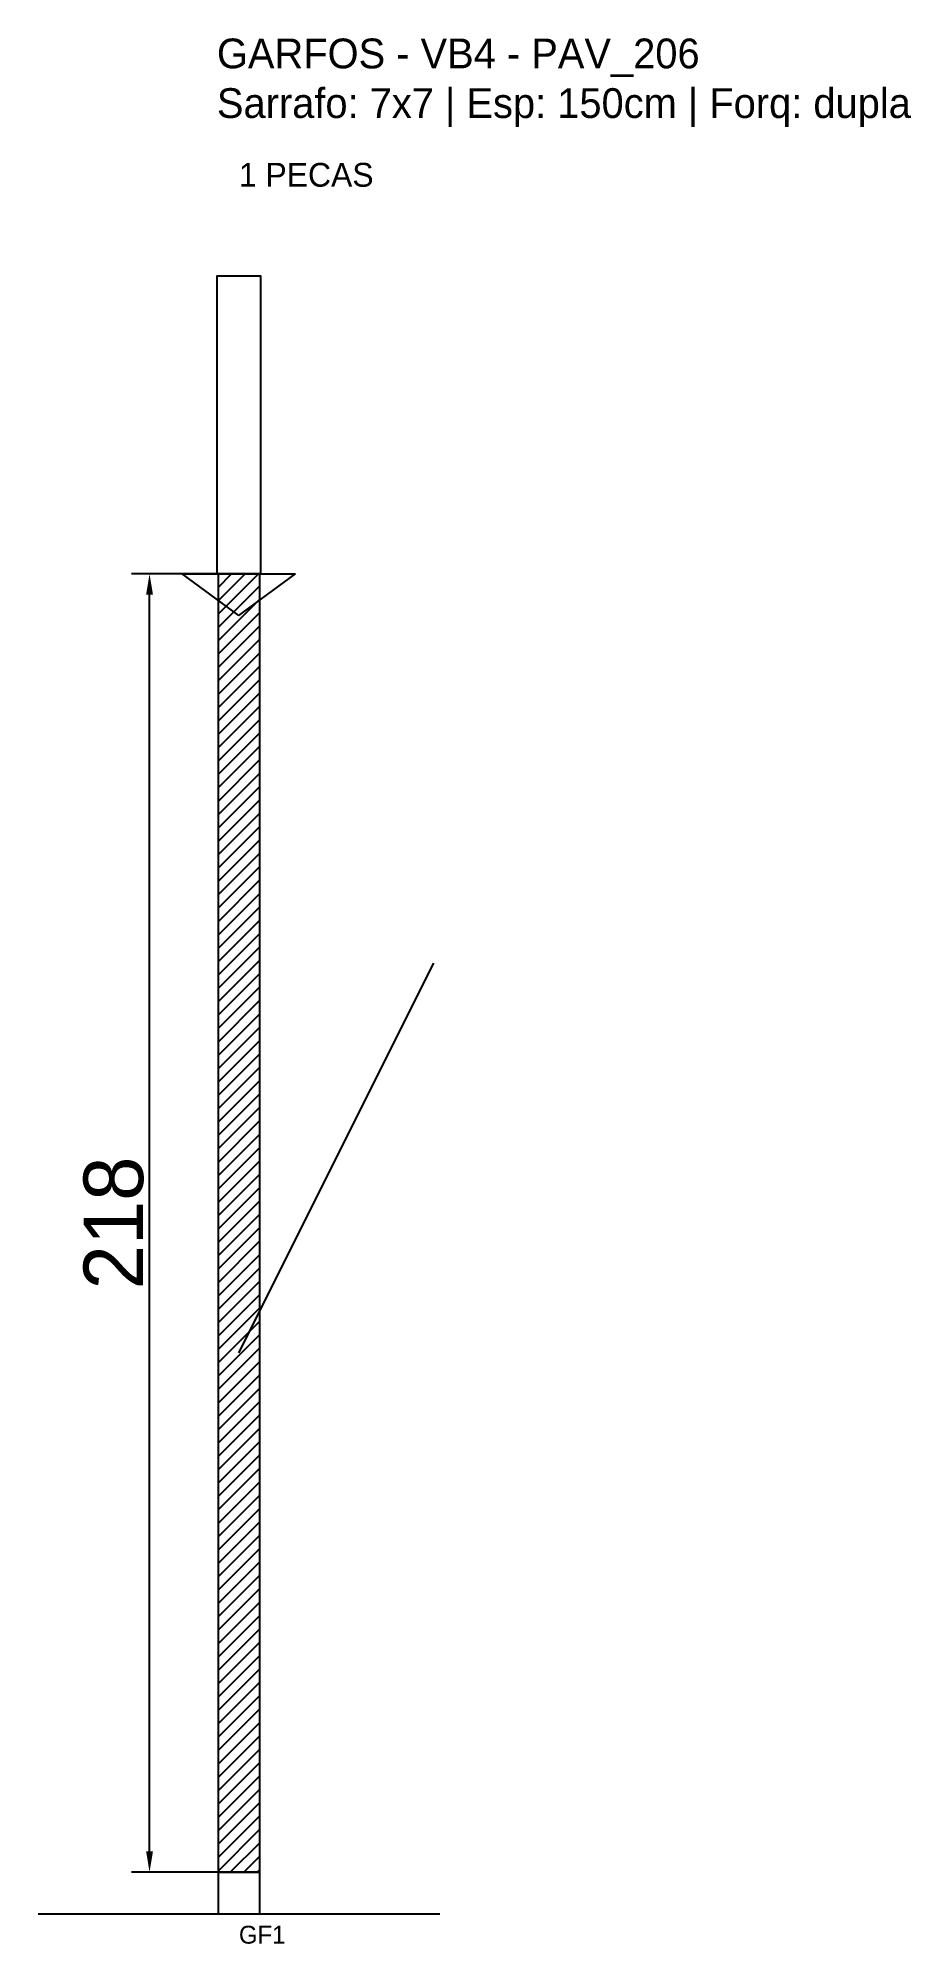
# Model space of a CAD drawing. Header units: metres. Extents: x -30 to 116, y -12 to 308.
import ezdxf

# ---------------------------------------------------------------- set-up
doc = ezdxf.new("R2010")
doc.units = ezdxf.units.M
for name, color, linetype in [('BARRA_ANCORAGEM', 1, 'Continuous'), ('COTA', 241, 'Continuous'), ('GARFOS OK', 3, 'Continuous'), ('NOME DA VIGA', 6, 'Continuous'), ('SARR_7x7', 40, 'Continuous'), ('VIGAS', 3, 'Continuous')]:
    doc.layers.add(name, color=color, linetype=linetype)
doc.dimstyles.new('EZ DXF', dxfattribs={"dimtxt": 10, "dimasz": 3.5, "dimexe": 3, "dimexo": 1.5, "dimgap": 1, "dimtad": 1, "dimdec": 1, "dimdsep": 46, "dimcen": 2.5, "dimazin": 3, "dimtfac": 1, "dimtmove": 0, "dimatfit": 3})

msp = doc.modelspace()

# ---------------------------------------------------------------- hatches: boundary and pattern name
at = {"layer": 'COTA'}
h = msp.add_hatch(dxfattribs=at)
h.set_pattern_fill('ANSI31', scale=0.5)
h.paths.add_polyline_path([(0.194617, 0), (7.194617, 0), (7.194617, 218), (0.194617, 218)])

# ---------------------------------------------------------------- linework, layer by layer
at = {"layer": 'BARRA_ANCORAGEM'}
msp.add_line((3.694617, 87.2), (36.394617, 152.6), dxfattribs=at)
at = {"layer": 'GARFOS OK'}
for p, q in [((3.694617, 211), (-5.805383, 218)), ((-5.805383, 218), (13.194617, 218)), ((3.694617, 211), (13.194617, 218))]:
    msp.add_line(p, q, dxfattribs=at)
at = {"layer": 'GARFOS OK', "linetype": 'CONTINUOUS'}
msp.add_line((-30, -7), (37.389234, -7), dxfattribs=at)
at = {"layer": 'GARFOS OK'}
msp.add_lwpolyline([(0.194617, 0), (7.194617, 0), (7.194617, 218), (0.194617, 218), (0.194617, 0)], dxfattribs=at)
at = {"layer": 'SARR_7x7'}
msp.add_lwpolyline([(0.194617, -7), (7.194617, -7), (7.194617, 0), (0.194617, 0), (0.194617, -7)], dxfattribs=at)
at = {"layer": 'VIGAS'}
msp.add_lwpolyline([(0, 218), (7.389234, 218), (7.389234, 268), (0, 268), (0, 218)], dxfattribs=at)

# ---------------------------------------------------------------- texts
at = {"layer": 'NOME DA VIGA'}
for s, height, p in [('1 PECAS', 4, (3.694617, 283)), ('GF1', 3, (3.694617, -12))]:
    msp.add_text(s, height=height, dxfattribs=at).set_placement(p)
at = {"layer": 'NOME DA VIGA', "insert": (0, 293), "char_height": 5, "attachment_point": 7}
msp.add_mtext('GARFOS - VB4 - PAV_206\\PSarrafo: 7x7 | Esp: 150cm | Forq: dupla', dxfattribs=at)

# ---------------------------------------------------------------- dimensions: what is measured, and where the dimension line sits
at = {"layer": 'COTA'}
msp.add_linear_dim(base=(-11.305383, 0), p1=(3.694617, 0), p2=(3.694617, 218), angle=90, dimstyle='EZ DXF', dxfattribs=at).render()

doc.saveas('drawing.dxf')
